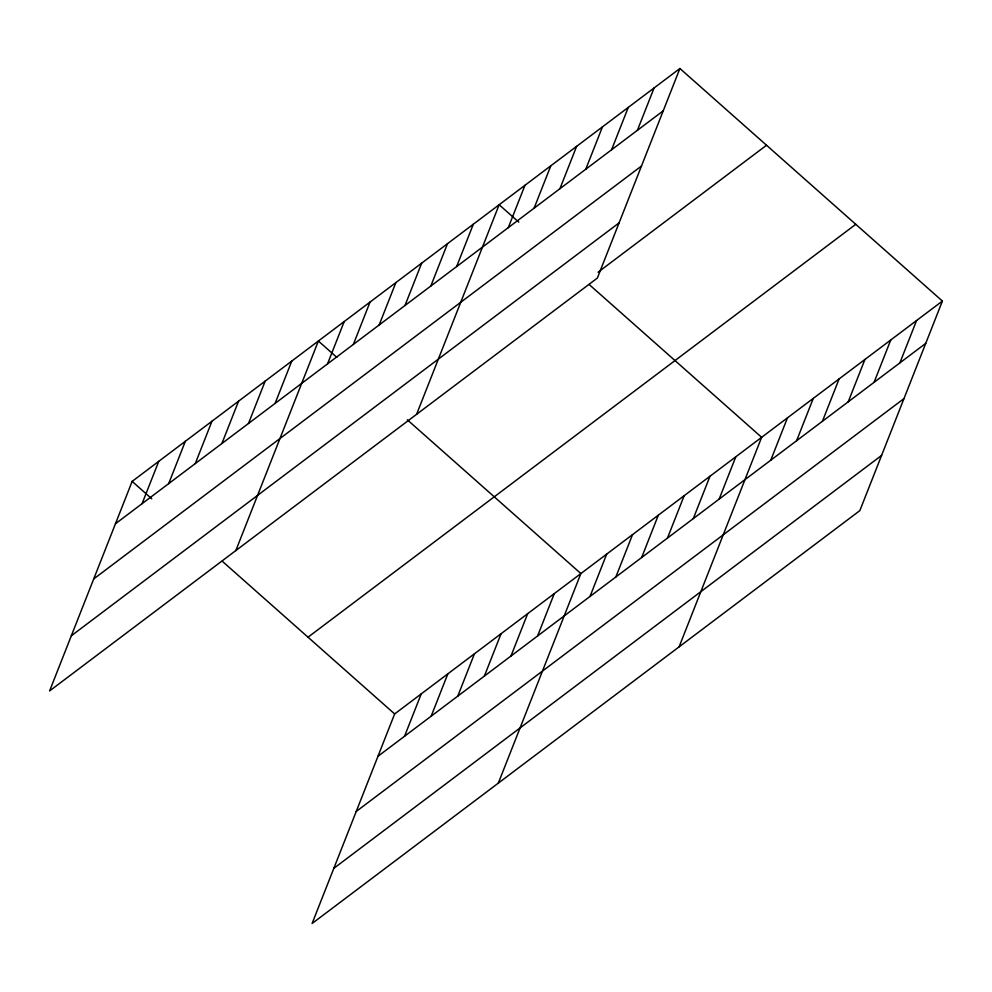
<?xml version="1.0" encoding="UTF-8"?>
<svg xmlns="http://www.w3.org/2000/svg" width="992" height="992" viewBox="0 0 992 992"><rect width="100%" height="100%" fill="white"/><g stroke="black" fill="none" stroke-linecap="round" stroke-linejoin="round"><path stroke-width="1.49" d="M679.904 68.498L132.147 481.393L49.6 690.94L597.358 278.058L679.904 68.498L942.4 301.06L859.853 510.607L312.096 923.502L394.642 713.942L942.4 301.06M142.067 503.688L158.745 461.342M168.677 483.637L185.355 441.279M195.275 463.574L211.966 421.228M221.886 443.523L238.564 401.177M248.496 423.472L265.174 381.114M275.094 403.409L291.772 361.063M235.836 550.56L318.382 341.012L336.858 357.38M327.521 363.89L344.212 321.544M353.35 344.422L370.028 302.076M379.167 324.967L395.858 282.608M404.996 305.499L421.674 263.153M430.813 286.031L447.504 243.685M456.642 266.563L473.32 224.217M416.603 414.309L499.15 204.749L518.779 222.146M508.288 227.639L524.966 185.293M534.105 208.171L550.796 165.825M559.934 188.703L576.612 146.357M585.751 169.248L602.442 126.889M611.58 149.78L628.258 107.434M637.397 130.312L654.088 87.966M404.562 736.238L421.24 693.892M431.173 716.187L447.851 673.841M457.771 696.136L474.461 653.778M484.381 676.073L501.059 633.727M510.979 656.022L527.67 613.676M537.59 635.971L554.268 593.625M498.331 783.122L580.878 573.562L407.29 419.777M590.017 596.452L606.695 554.094M615.846 576.984L632.524 534.638M641.663 557.516L658.341 515.17M667.492 538.048L684.17 495.702M693.309 518.593L709.987 476.234M719.138 499.125L735.816 456.779M679.098 646.858L761.633 437.311L589.198 284.543M770.784 460.189L787.462 417.843M796.601 440.733L813.279 398.375M822.43 421.265L839.108 378.919M848.247 401.797L864.925 359.451M874.076 382.329L890.754 339.983M899.893 362.874L916.571 320.515M115.469 523.739L663.226 110.844M93.732 578.919L641.489 166.024M71.337 635.773L619.095 222.878M598.064 272.23L766.531 145.241M308.016 637.199L855.774 224.316M377.952 756.301L925.722 343.406M356.227 811.468L903.985 398.586M333.833 868.322L881.59 455.427M132.147 481.393L151.776 498.79M222.196 561.174L394.642 713.942"/></g></svg>
